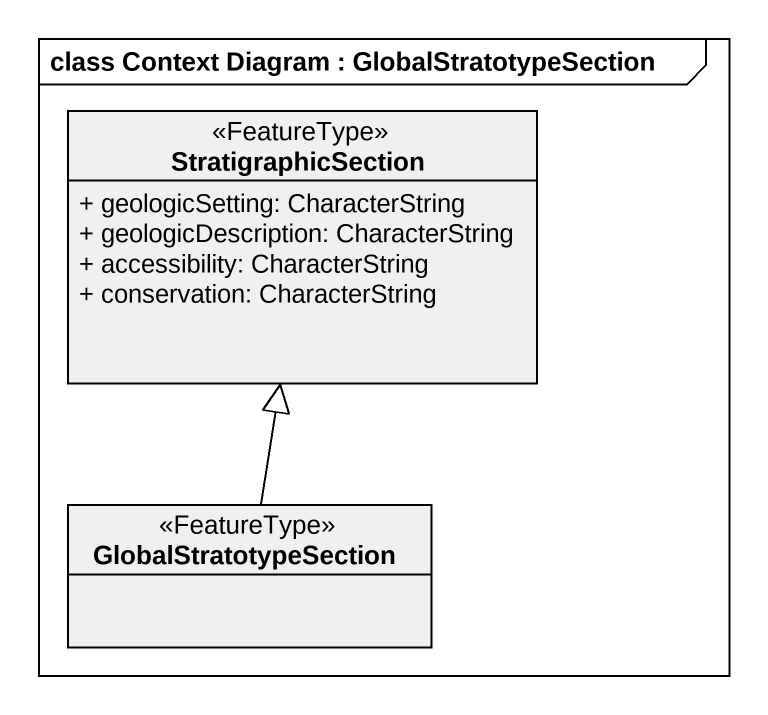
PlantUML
@startuml
mainframe class Context Diagram : GlobalStratotypeSection
hide circle
hide empty members
skinparam classAttributeIconSize 0
class StratigraphicSection <<FeatureType>> #F0F0F0 {
  + geologicSetting: CharacterString
  + geologicDescription: CharacterString
  + accessibility: CharacterString
  + conservation: CharacterString
}
class GlobalStratotypeSection <<FeatureType>> #F0F0F0
GlobalStratotypeSection -up-|> StratigraphicSection
@enduml
